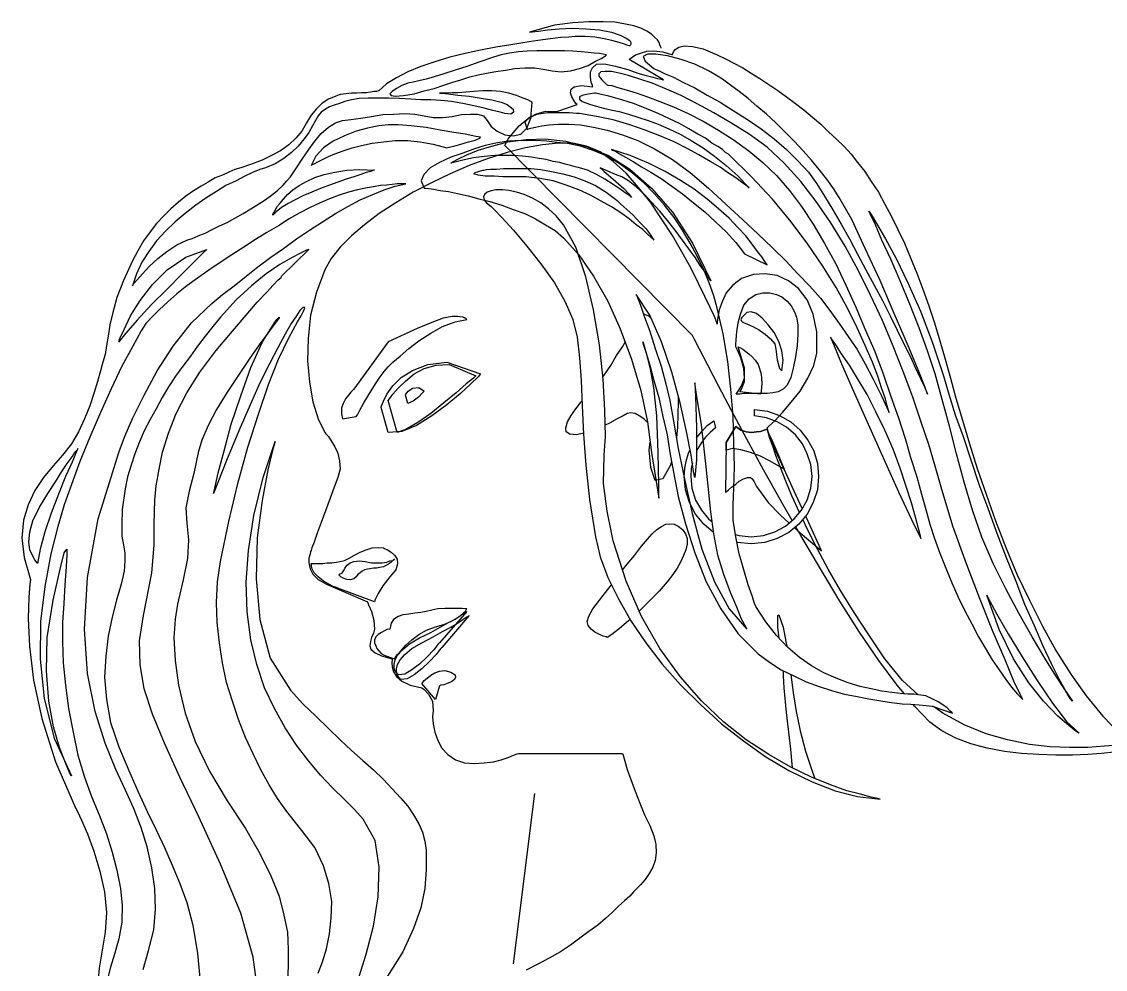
# Model space of a CAD drawing. Extents: x 136.15 to 137.16, y 57.96 to 59.7.
# Drawn here: x 136.4892 to 136.812, y 59.3354 to 59.6177 of the extents above; entities that cross this region are included whole.
import ezdxf

# ---------------------------------------------------------------- set-up
doc = ezdxf.new("R2010")
doc.units = 0
doc.layers.get('0').update_dxf_attribs({"linetype": 'CONTINUOUS'})

msp = doc.modelspace()

# ---------------------------------------------------------------- linework, layer by layer
msp.add_line((136.64201, 59.38779), (136.63566, 59.33703))
at = {"linetype": 'CONTINUOUS'}
for points in [[(136.6797, 59.60978), (136.6797, 59.60995), (136.67953, 59.6103), (136.67935, 59.61083), (136.67918, 59.61154), (136.67864, 59.61225), (136.67776, 59.61313), (136.67688, 59.61401), (136.67547, 59.61489), (136.67371, 59.61577), (136.67159, 59.61647), (136.66912, 59.61701), (136.66595, 59.61754), (136.66242, 59.61771), (136.65819, 59.61771), (136.65342, 59.61736), (136.64795, 59.61665), (136.64055, 59.61454), (136.64126, 59.61471), (136.64319, 59.61489), (136.64584, 59.61525), (136.64936, 59.61559), (136.65324, 59.61577), (136.6573, 59.61559), (136.66136, 59.61525), (136.66489, 59.61454), (136.66754, 59.61366), (136.6693, 59.61277), (136.67035, 59.61207), (136.67071, 59.61154), (136.67071, 59.61101), (136.67053, 59.61066), (136.67035, 59.61048), (136.67018, 59.61048), (136.66983, 59.61066), (136.66877, 59.61101), (136.66718, 59.61154), (136.66506, 59.61207), (136.66277, 59.61259), (136.65995, 59.61313), (136.65712, 59.6133), (136.65413, 59.6133), (136.65219, 59.61313), (136.64972, 59.61295), (136.64672, 59.61259), (136.64302, 59.61207), (136.63914, 59.61154), (136.63491, 59.61083), (136.6305, 59.61013), (136.62591, 59.60925), (136.62132, 59.60819), (136.61674, 59.60713), (136.61233, 59.60572), (136.6081, 59.60431), (136.60422, 59.60272), (136.60087, 59.60095), (136.59787, 59.59919), (136.59558, 59.59707), (136.5954, 59.59707), (136.59488, 59.5969), (136.59417, 59.5969), (136.59311, 59.59673), (136.59188, 59.59655), (136.59046, 59.59655), (136.58905, 59.59637), (136.58747, 59.59637), (136.58588, 59.59619), (136.58412, 59.59602), (136.58235, 59.59531), (136.58059, 59.59461), (136.57865, 59.59337), (136.57706, 59.59179), (136.57548, 59.58985), (136.57406, 59.58755), (136.57265, 59.58508), (136.57089, 59.58297), (136.56877, 59.58103), (136.5663, 59.57926), (136.56366, 59.57785), (136.56084, 59.57644), (136.55766, 59.57521), (136.55449, 59.57415), (136.55272, 59.57362), (136.55096, 59.57291), (136.54902, 59.57203), (136.5469, 59.57115), (136.54478, 59.56991), (136.54267, 59.56868), (136.54037, 59.56727), (136.53808, 59.56568), (136.53597, 59.56392), (136.53367, 59.56198), (136.53156, 59.55986), (136.52944, 59.55757), (136.5275, 59.5551), (136.52556, 59.55246), (136.5238, 59.54946), (136.52221, 59.54646), (136.51957, 59.54064), (136.51762, 59.53552), (136.51639, 59.53111), (136.5155, 59.52741), (136.51498, 59.52406), (136.51445, 59.52124), (136.5141, 59.51859), (136.51339, 59.5163), (136.51269, 59.51365), (136.51181, 59.51048), (136.51074, 59.50695), (136.50951, 59.50324), (136.50793, 59.49936), (136.50616, 59.49548), (136.50405, 59.49196), (136.50139, 59.48861), (136.49858, 59.48543), (136.49575, 59.48191), (136.49311, 59.47803), (136.49117, 59.47379), (136.48975, 59.46921), (136.48923, 59.46392), (136.48993, 59.45809), (136.49187, 59.45157), (136.4917, 59.45016), (136.49134, 59.44628), (136.49117, 59.43993), (136.49152, 59.43164), (136.49275, 59.42158), (136.49522, 59.41012), (136.49928, 59.39725), (136.50527, 59.38349), (136.50581, 59.38243), (136.50704, 59.37978), (136.50881, 59.37573), (136.51074, 59.37061), (136.51251, 59.36462), (136.51392, 59.35845), (136.51445, 59.35227), (136.5141, 59.34645), (136.51233, 59.33569), (136.51145, 59.32564)], [(136.66348, 59.60783), (136.6633, 59.60783), (136.66242, 59.60801), (136.66136, 59.60819), (136.65978, 59.60837), (136.65801, 59.60854), (136.6559, 59.60871), (136.65342, 59.60889), (136.65095, 59.60907), (136.64831, 59.60907), (136.64548, 59.60907), (136.64267, 59.60907), (136.63984, 59.60889), (136.6372, 59.60871), (136.63455, 59.60837), (136.63208, 59.60783), (136.62979, 59.60713), (136.62573, 59.60572), (136.62185, 59.60431), (136.61832, 59.60325), (136.61497, 59.60219), (136.61215, 59.60131), (136.60969, 59.60061), (136.60757, 59.60007), (136.60581, 59.59973), (136.60422, 59.59937), (136.60246, 59.59866), (136.60087, 59.59778), (136.59964, 59.5969), (136.59893, 59.59619), (136.59928, 59.59567), (136.60052, 59.59549), (136.60299, 59.59567), (136.60616, 59.59619), (136.60916, 59.59707), (136.61215, 59.59778), (136.61497, 59.59884), (136.61762, 59.59973), (136.62009, 59.60043), (136.62274, 59.60131), (136.6252, 59.60184), (136.62767, 59.60237), (136.6305, 59.6029), (136.63332, 59.60325), (136.63614, 59.60378), (136.63914, 59.60395), (136.64196, 59.60395), (136.6446, 59.60361), (136.64725, 59.60307), (136.6499, 59.60272), (136.65272, 59.60307), (136.65536, 59.60378), (136.65801, 59.60466), (136.66012, 59.6059), (136.66189, 59.60678), (136.66312, 59.60749), (136.66348, 59.60783)], [(136.63314, 59.58085), (136.6335, 59.58138), (136.6342, 59.58279), (136.63561, 59.58455), (136.63738, 59.58667), (136.63967, 59.58861), (136.64231, 59.5902), (136.64531, 59.59108), (136.64866, 59.5909), (136.65466, 59.59302), (136.65431, 59.59337), (136.65378, 59.59408), (136.65307, 59.59531), (136.65272, 59.59655), (136.6529, 59.59761), (136.65378, 59.59831), (136.6559, 59.59866), (136.65942, 59.59831), (136.65924, 59.59866), (136.65889, 59.59973), (136.65871, 59.60113), (136.65871, 59.60272), (136.65924, 59.60395), (136.66048, 59.60501), (136.66277, 59.60519), (136.66612, 59.60449), (136.66983, 59.60343), (136.67282, 59.60237), (136.6753, 59.60166), (136.67723, 59.60113), (136.67864, 59.60078), (136.6797, 59.60061), (136.68023, 59.60043), (136.68041, 59.60043), (136.67018, 59.60642), (136.67035, 59.6066), (136.67106, 59.60713), (136.67212, 59.60783), (136.67353, 59.60837), (136.67547, 59.60889), (136.67759, 59.60907), (136.68023, 59.60871), (136.68306, 59.60783), (136.68306, 59.60801), (136.68341, 59.60871), (136.68394, 59.60942), (136.68499, 59.61013), (136.68658, 59.61048), (136.68905, 59.6103), (136.69223, 59.6096), (136.69646, 59.60783), (136.69893, 59.6066), (136.70139, 59.60537), (136.70405, 59.60395), (136.70651, 59.60237), (136.70915, 59.60078), (136.71181, 59.59902), (136.71445, 59.59725), (136.7171, 59.59531), (136.71974, 59.59337), (136.72221, 59.59143), (136.72486, 59.58931), (136.72733, 59.5872), (136.72962, 59.58491), (136.73191, 59.58279), (136.7342, 59.5805), (136.73632, 59.57821), (136.73826, 59.57574), (136.74038, 59.57309), (136.74231, 59.57009), (136.74443, 59.56692), (136.74637, 59.56339), (136.74831, 59.55968), (136.75025, 59.5558), (136.75219, 59.55175), (136.75396, 59.54734), (136.7559, 59.54275), (136.75766, 59.53799), (136.75942, 59.53306), (136.76118, 59.52794), (136.76277, 59.52264), (136.76436, 59.51718), (136.76595, 59.51154), (136.76754, 59.50554), (136.76948, 59.49901), (136.7716, 59.49196), (136.77389, 59.48455), (136.77653, 59.47697), (136.77936, 59.46903), (136.78236, 59.46109), (136.7857, 59.45316), (136.78941, 59.4454), (136.79329, 59.43764), (136.79734, 59.4304), (136.80176, 59.42335), (136.80634, 59.41682), (136.81128, 59.41082), (136.81639, 59.40553)], [(136.67759, 59.60378), (136.67794, 59.60361), (136.67918, 59.60307), (136.68094, 59.60219), (136.68341, 59.60113), (136.68641, 59.59955), (136.68975, 59.59796), (136.69346, 59.59585), (136.69734, 59.59373), (136.70122, 59.59126), (136.70545, 59.58861), (136.70951, 59.58579), (136.71339, 59.58279), (136.7171, 59.57962), (136.72045, 59.57626), (136.72362, 59.57291), (136.72609, 59.56939), (136.72838, 59.56568), (136.73085, 59.56163), (136.73332, 59.55739), (136.73579, 59.55298), (136.73826, 59.5484), (136.74073, 59.54382), (136.7432, 59.53923), (136.74566, 59.53464), (136.74796, 59.53006), (136.75008, 59.52582), (136.75202, 59.52176), (136.75396, 59.51788), (136.75554, 59.51453), (136.75696, 59.51136), (136.75819, 59.50889), (136.75907, 59.50677), (136.75837, 59.50871), (136.75625, 59.514), (136.75308, 59.52159), (136.74919, 59.53076), (136.74496, 59.54064), (136.74055, 59.55016), (136.7365, 59.5588), (136.73279, 59.56533), (136.73103, 59.56798), (136.72909, 59.5708), (136.72679, 59.57362), (136.7245, 59.57644), (136.72203, 59.57926), (136.71939, 59.58209), (136.71657, 59.58491), (136.71392, 59.58755), (136.7111, 59.5902), (136.70827, 59.59249), (136.70563, 59.59478), (136.70298, 59.5969), (136.70034, 59.59884), (136.69805, 59.60061), (136.69575, 59.60202), (136.69381, 59.60307), (136.68975, 59.60501), (136.6857, 59.60642), (136.68164, 59.60749), (136.67811, 59.60801), (136.67565, 59.60801), (136.67441, 59.60731), (136.67494, 59.6059), (136.67759, 59.60378)], [(136.66348, 59.59902), (136.66383, 59.59884), (136.66506, 59.59866), (136.66683, 59.59814), (136.6693, 59.59743), (136.6723, 59.59655), (136.67565, 59.59531), (136.67935, 59.5939), (136.68341, 59.59231), (136.68782, 59.59038), (136.69223, 59.58808), (136.69681, 59.58543), (136.70122, 59.58262), (136.70581, 59.57926), (136.71004, 59.57574), (136.7141, 59.57186), (136.71798, 59.56744), (136.7215, 59.56268), (136.72503, 59.55739), (136.72838, 59.55158), (136.73173, 59.54558), (136.73473, 59.53923), (136.73773, 59.5327), (136.74055, 59.526), (136.74337, 59.51947), (136.74585, 59.51277), (136.74814, 59.50607), (136.75043, 59.49972), (136.75237, 59.49355), (136.75413, 59.48755), (136.7559, 59.48208), (136.7573, 59.47697), (136.75854, 59.47238), (136.75978, 59.46797), (136.76118, 59.46374), (136.76277, 59.45933), (136.76454, 59.45492), (136.7663, 59.45051), (136.76824, 59.44628), (136.77018, 59.44222), (136.7723, 59.43834), (136.77424, 59.43446), (136.77636, 59.43093), (136.77829, 59.42758), (136.78041, 59.42458), (136.78236, 59.42176), (136.78412, 59.41947), (136.78588, 59.41736), (136.78746, 59.41577), (136.78676, 59.41717), (136.78482, 59.42124), (136.78217, 59.42758), (136.77865, 59.43587), (136.77477, 59.44557), (136.77072, 59.45616), (136.76665, 59.46744), (136.76313, 59.47908), (136.76137, 59.48525), (136.75942, 59.49178), (136.75713, 59.49866), (136.75466, 59.50589), (136.75184, 59.51348), (136.74884, 59.52106), (136.74566, 59.52864), (136.74214, 59.53623), (136.73843, 59.54363), (136.73455, 59.55087), (136.73032, 59.55775), (136.72591, 59.5641), (136.72133, 59.57009), (136.71639, 59.57556), (136.71127, 59.58032), (136.70598, 59.5842), (136.70051, 59.58755), (136.6954, 59.59055), (136.69046, 59.59319), (136.6857, 59.59567), (136.68129, 59.59761), (136.67706, 59.59937), (136.67335, 59.60061), (136.67, 59.60166), (136.66718, 59.60237), (136.66489, 59.6029), (136.66295, 59.6029), (136.66171, 59.60272), (136.66118, 59.60219), (136.66118, 59.60149), (136.66207, 59.60043), (136.66348, 59.59902)], [(136.64126, 59.59373), (136.6409, 59.5939), (136.64002, 59.59443), (136.63861, 59.59496), (136.63667, 59.59567), (136.63438, 59.59637), (136.63191, 59.5969), (136.62926, 59.59707), (136.62662, 59.59707), (136.62397, 59.5969), (136.6215, 59.59673), (136.6192, 59.59655), (136.61744, 59.59655), (136.61586, 59.59637), (136.6148, 59.59637), (136.61392, 59.59637), (136.61374, 59.59637), (136.61444, 59.59637), (136.61639, 59.59619), (136.6192, 59.59585), (136.62256, 59.59549), (136.62608, 59.59496), (136.62926, 59.59443), (136.63208, 59.59373), (136.63384, 59.59302), (136.63561, 59.59161), (136.63579, 59.59073), (136.63491, 59.5902), (136.63314, 59.59038), (136.63173, 59.59073), (136.62962, 59.59126), (136.62697, 59.59196), (136.62397, 59.59267), (136.62062, 59.59337), (136.61727, 59.5939), (136.61409, 59.59426), (136.6111, 59.59443), (136.6081, 59.59443), (136.60511, 59.59461), (136.60175, 59.59478), (136.59858, 59.59496), (136.5954, 59.59496), (136.59241, 59.59496), (136.58976, 59.59478), (136.58747, 59.59443), (136.58553, 59.5939), (136.58394, 59.59337), (136.58235, 59.59285), (136.58094, 59.59231), (136.5797, 59.59161), (136.57847, 59.59073), (136.57759, 59.58967), (136.57671, 59.58826), (136.57582, 59.58667), (136.57477, 59.58473), (136.57336, 59.58279), (136.5716, 59.58067), (136.56965, 59.57874), (136.56736, 59.57697), (136.56472, 59.57538), (136.56189, 59.57415), (136.56013, 59.57362), (136.55801, 59.57274), (136.55572, 59.57168), (136.55308, 59.57027), (136.55008, 59.56886), (136.54725, 59.5671), (136.54408, 59.56515), (136.54108, 59.56304), (136.5379, 59.56057), (136.53491, 59.5581), (136.53209, 59.55527), (136.52944, 59.55246), (136.52715, 59.54928), (136.52503, 59.54611), (136.52345, 59.54258), (136.52221, 59.53905), (136.52256, 59.53958), (136.52362, 59.54082), (136.52521, 59.54258), (136.52733, 59.54487), (136.52979, 59.54716), (136.53244, 59.54928), (136.53544, 59.55122), (136.53844, 59.55263), (136.54002, 59.55316), (136.54178, 59.55387), (136.5439, 59.55475), (136.54602, 59.5558), (136.54814, 59.55686), (136.55043, 59.55792), (136.55272, 59.55915), (136.55519, 59.56057), (136.55748, 59.56198), (136.5596, 59.56322), (136.56172, 59.56462), (136.56366, 59.56603), (136.56542, 59.56744), (136.56701, 59.56886), (136.56824, 59.57027), (136.5693, 59.5715), (136.57106, 59.57415), (136.57282, 59.57679), (136.57477, 59.57962), (136.57653, 59.58209), (136.57847, 59.58438), (136.58059, 59.58632), (136.5827, 59.58755), (136.58482, 59.58826), (136.58729, 59.58861), (136.59029, 59.58897), (136.59346, 59.58949), (136.59681, 59.59002), (136.59999, 59.5902), (136.60334, 59.59038), (136.60634, 59.5902), (136.60916, 59.58967), (136.61181, 59.58914), (136.61462, 59.58914), (136.61744, 59.58949), (136.62027, 59.59002), (136.62291, 59.5902), (136.62503, 59.5902), (136.62679, 59.58967), (136.62785, 59.58826), (136.62908, 59.5865), (136.63085, 59.58508), (136.63314, 59.58402), (136.63561, 59.58367), (136.6379, 59.5842), (136.63967, 59.58597), (136.6409, 59.58897), (136.64126, 59.59373)], [(136.63984, 59.58561), (136.64019, 59.58579), (136.6409, 59.58597), (136.64231, 59.58632), (136.64407, 59.58667), (136.64637, 59.58702), (136.64919, 59.5872), (136.65219, 59.5872), (136.65572, 59.58702), (136.6596, 59.58632), (136.66366, 59.58543), (136.66824, 59.58402), (136.67282, 59.58226), (136.67776, 59.57979), (136.68306, 59.57662), (136.68835, 59.57274), (136.69381, 59.56815), (136.6991, 59.56322), (136.70405, 59.55863), (136.70863, 59.55439), (136.71286, 59.55034), (136.71691, 59.54646), (136.72045, 59.54258), (136.72397, 59.53887), (136.72715, 59.53535), (136.72997, 59.53164), (136.73279, 59.52776), (136.73544, 59.52388), (136.73808, 59.52), (136.74055, 59.51577), (136.74285, 59.51119), (136.74531, 59.50642), (136.74761, 59.50131), (136.74743, 59.50184), (136.74708, 59.50324), (136.74655, 59.50536), (136.74549, 59.50836), (136.74426, 59.51207), (136.74267, 59.5163), (136.74055, 59.52124), (136.73808, 59.52652), (136.73526, 59.53235), (136.73191, 59.53852), (136.72785, 59.54487), (136.72345, 59.55139), (136.7185, 59.5581), (136.71286, 59.5648), (136.70669, 59.5715), (136.69981, 59.57821), (136.69963, 59.57838), (136.69893, 59.57874), (136.69805, 59.57962), (136.69663, 59.5805), (136.69487, 59.58155), (136.69293, 59.58297), (136.69064, 59.5842), (136.68799, 59.58579), (136.68517, 59.58738), (136.68217, 59.58879), (136.67882, 59.59038), (136.67547, 59.59179), (136.67176, 59.59319), (136.66806, 59.59443), (136.66418, 59.59549), (136.66012, 59.59637), (136.65978, 59.59637), (136.65871, 59.59619), (136.65748, 59.59602), (136.65624, 59.59567), (136.65536, 59.59531), (136.65536, 59.59461), (136.65624, 59.5939), (136.65871, 59.59302), (136.66048, 59.59249), (136.66259, 59.59196), (136.66471, 59.59143), (136.66718, 59.5909), (136.67, 59.5902), (136.67282, 59.58931), (136.67582, 59.58826), (136.67882, 59.5872), (136.68199, 59.58579), (136.68535, 59.5842), (136.6887, 59.58226), (136.69223, 59.58014), (136.69558, 59.57767), (136.6991, 59.57486), (136.70263, 59.57168), (136.70598, 59.56815), (136.70581, 59.56833), (136.70493, 59.56903), (136.70369, 59.56991), (136.70193, 59.57115), (136.69981, 59.57256), (136.69734, 59.57432), (136.69434, 59.57609), (136.69099, 59.57803), (136.68746, 59.57997), (136.68358, 59.58191), (136.67935, 59.58367), (136.67494, 59.58543), (136.67035, 59.58702), (136.66542, 59.58843), (136.66048, 59.58949), (136.65536, 59.59038), (136.65448, 59.59038), (136.65236, 59.59055), (136.64919, 59.59055), (136.64584, 59.59055), (136.64267, 59.59002), (136.64038, 59.58914), (136.63914, 59.58773), (136.63984, 59.58561)], [(136.6245, 59.5835), (136.62362, 59.58367), (136.62132, 59.5842), (136.61797, 59.58473), (136.61392, 59.58543), (136.60969, 59.58614), (136.60528, 59.58667), (136.6014, 59.58702), (136.5984, 59.58702), (136.59558, 59.58667), (136.59223, 59.58597), (136.58888, 59.58508), (136.58535, 59.58367), (136.582, 59.58209), (136.57918, 59.58014), (136.57689, 59.57767), (136.57548, 59.57486), (136.57565, 59.57503), (136.57636, 59.57538), (136.57741, 59.57591), (136.57882, 59.57662), (136.58059, 59.5775), (136.58253, 59.57838), (136.585, 59.57926), (136.58764, 59.58014), (136.59046, 59.58085), (136.59364, 59.58155), (136.59699, 59.58191), (136.60052, 59.58226), (136.60422, 59.58226), (136.60793, 59.58191), (136.61181, 59.5812), (136.61586, 59.58014), (136.61656, 59.58032), (136.61797, 59.58067), (136.62009, 59.5812), (136.62238, 59.58191), (136.62432, 59.58244), (136.62573, 59.58297), (136.62591, 59.58332), (136.6245, 59.5835)], [(136.72096, 59.47153), (136.71868, 59.47644), (136.71691, 59.48085), (136.71533, 59.48491), (136.71392, 59.48843), (136.71303, 59.49125), (136.71215, 59.49355), (136.71163, 59.49531), (136.71145, 59.49637), (136.71127, 59.49672), (136.71181, 59.49725), (136.71357, 59.49884), (136.71586, 59.50131), (136.7185, 59.50431), (136.72115, 59.50766), (136.72345, 59.51154), (136.72521, 59.51524), (136.72609, 59.51895), (136.72609, 59.5253), (136.72503, 59.53059), (136.72327, 59.53482), (136.72062, 59.53817), (136.71762, 59.54046), (136.71427, 59.54205), (136.71074, 59.54258), (136.70722, 59.5424), (136.70369, 59.54116), (136.70105, 59.53923), (136.6991, 59.53694), (136.69787, 59.53429), (136.69699, 59.53182), (136.69663, 59.5297), (136.69646, 59.52811), (136.69646, 59.52759), (136.69628, 59.52811), (136.69558, 59.52988), (136.69434, 59.53252), (136.69275, 59.53587), (136.69082, 59.53975), (136.68852, 59.54434), (136.68587, 59.5491), (136.68306, 59.55404), (136.67988, 59.55898), (136.67653, 59.56392), (136.673, 59.56833), (136.6693, 59.57256), (136.66542, 59.57609), (136.66154, 59.57891), (136.65748, 59.58067), (136.65342, 59.58155), (136.64919, 59.58155), (136.64443, 59.58103), (136.63931, 59.58014), (136.63384, 59.57874), (136.6282, 59.57697), (136.62256, 59.57486), (136.61691, 59.57238), (136.61128, 59.56974), (136.60581, 59.56692), (136.60069, 59.56374), (136.59576, 59.56057), (136.59135, 59.55722), (136.58747, 59.55387), (136.58412, 59.55051), (136.58147, 59.54716), (136.57953, 59.54382), (136.57706, 59.53711), (136.5753, 59.53023), (136.57459, 59.52335), (136.57441, 59.51665), (136.57494, 59.5103), (136.576, 59.50448), (136.57759, 59.49936), (136.57953, 59.49531), (136.57988, 59.49496), (136.58059, 59.49408), (136.58147, 59.49284), (136.58253, 59.49108), (136.58341, 59.48913), (136.58394, 59.48684), (136.58412, 59.48437), (136.58341, 59.48191), (136.58235, 59.47908), (136.58112, 59.47573), (136.5797, 59.47203), (136.57847, 59.4685), (136.57724, 59.46533), (136.57636, 59.46268), (136.57565, 59.46092), (136.57548, 59.46021), (136.5753, 59.45986), (136.57512, 59.45915), (136.57477, 59.45792), (136.57477, 59.45651), (136.57512, 59.45475), (136.576, 59.45316), (136.57759, 59.45157), (136.58006, 59.45016), (136.59223, 59.44487), (136.59258, 59.44398), (136.59346, 59.44204), (136.59417, 59.4394), (136.59435, 59.43676), (136.59399, 59.43552), (136.59346, 59.43428), (136.59311, 59.43305), (136.59293, 59.43181), (136.59329, 59.43076), (136.59452, 59.4297), (136.59646, 59.42882), (136.59964, 59.42793), (136.59964, 59.42758), (136.59946, 59.4267), (136.59964, 59.42546), (136.59999, 59.42405), (136.60087, 59.42264), (136.60246, 59.42124), (136.60493, 59.42), (136.60845, 59.41929), (136.60916, 59.41876), (136.6104, 59.41736), (136.61163, 59.41524), (136.61181, 59.41241), (136.61163, 59.41065), (136.61181, 59.40853), (136.61233, 59.40606), (136.61321, 59.4036), (136.61444, 59.4013), (136.61621, 59.39936), (136.6185, 59.39777), (136.62115, 59.39689), (136.62415, 59.39672), (136.62697, 59.39689), (136.62979, 59.39725), (136.63208, 59.39777), (136.6342, 59.39848), (136.63579, 59.39918), (136.63684, 59.39954), (136.6372, 59.39972)], [(136.60916, 59.56815), (136.60952, 59.56815), (136.6104, 59.56798), (136.61198, 59.5678), (136.61392, 59.56744), (136.61639, 59.5671), (136.61903, 59.56656), (136.6222, 59.56586), (136.62538, 59.56498), (136.62873, 59.5641), (136.63226, 59.56304), (136.63561, 59.5618), (136.63914, 59.56057), (136.64231, 59.55898), (136.64531, 59.55722), (136.64814, 59.55546), (136.6506, 59.55334), (136.65519, 59.54822), (136.6596, 59.54187), (136.66383, 59.53447), (136.66754, 59.52618), (136.67088, 59.51718), (136.67371, 59.50783), (136.67565, 59.49848), (136.67688, 59.48931), (136.679, 59.47573), (136.679, 59.47979), (136.67882, 59.48931), (136.67847, 59.50025), (136.67759, 59.50871), (136.67653, 59.51418), (136.67547, 59.51859), (136.67459, 59.52124), (136.67423, 59.5223), (136.67459, 59.52141), (136.6753, 59.51895), (136.67635, 59.51542), (136.67759, 59.51083), (136.679, 59.50572), (136.68023, 59.50007), (136.68147, 59.4946), (136.68235, 59.48931), (136.68341, 59.48349), (136.68482, 59.47626), (136.68694, 59.46815), (136.68975, 59.45951), (136.69311, 59.45086), (136.69751, 59.44275), (136.70263, 59.43534), (136.70863, 59.42934), (136.71198, 59.42688), (136.71551, 59.42458), (136.71921, 59.42282), (136.72291, 59.42105), (136.72679, 59.41965), (136.7305, 59.41841), (136.73438, 59.41736), (136.73808, 59.41665), (136.74161, 59.41594), (136.74514, 59.41541), (136.74831, 59.41488), (136.75149, 59.41453), (136.75413, 59.41436), (136.7566, 59.41418), (136.75872, 59.414), (136.76048, 59.41382), (136.76648, 59.41171), (136.7663, 59.41189), (136.76577, 59.41241), (136.76489, 59.41329), (136.76366, 59.41418), (136.76225, 59.41506), (136.76048, 59.41594), (136.75854, 59.41682), (136.75642, 59.41717), (136.75501, 59.41736), (136.75325, 59.41736), (136.75096, 59.41753), (136.74849, 59.41788), (136.74549, 59.41824), (136.74231, 59.41894), (136.73897, 59.41965), (136.73544, 59.4207), (136.73191, 59.42212), (136.72821, 59.4237), (136.7245, 59.42582), (136.72098, 59.42829), (136.71745, 59.43129), (136.7141, 59.43481), (136.71092, 59.43887), (136.70793, 59.44345), (136.70757, 59.44434), (136.70686, 59.44663), (136.70563, 59.44998), (136.70439, 59.45439), (136.70298, 59.45915), (136.70193, 59.46427), (136.70122, 59.46921), (136.70122, 59.47379), (136.70139, 59.47873), (136.70157, 59.48508), (136.70139, 59.49213), (136.70122, 59.50007), (136.70051, 59.50819), (136.69963, 59.51647), (136.69822, 59.52476), (136.69646, 59.53235), (136.6954, 59.53606), (136.69399, 59.53994), (136.6924, 59.54382), (136.69046, 59.54787), (136.68835, 59.55175), (136.68605, 59.55563), (136.68358, 59.55934), (136.68076, 59.56304), (136.67776, 59.56639), (136.67459, 59.56974), (136.67124, 59.57256), (136.66754, 59.57521), (136.66383, 59.5775), (136.65978, 59.57926), (136.65572, 59.58067), (136.65131, 59.58155), (136.6506, 59.58155), (136.64866, 59.58173), (136.64566, 59.58209), (136.64196, 59.58226), (136.63808, 59.58226), (136.6342, 59.58209), (136.6305, 59.58155), (136.62732, 59.58085), (136.62415, 59.57979), (136.62062, 59.57856), (136.61709, 59.57732), (136.61374, 59.57574), (136.61092, 59.57415), (136.60899, 59.57221), (136.60828, 59.57027), (136.60916, 59.56815)], [(136.61709, 59.57556), (136.61762, 59.57591), (136.6192, 59.57679), (136.62185, 59.57803), (136.6252, 59.57944), (136.62926, 59.58067), (136.63402, 59.58191), (136.63949, 59.58262), (136.64514, 59.58279), (136.65131, 59.58209), (136.65748, 59.5805), (136.664, 59.57785), (136.67035, 59.57379), (136.67688, 59.56815), (136.68306, 59.56092), (136.68905, 59.55175), (136.69452, 59.54046), (136.69434, 59.54082), (136.69363, 59.5417), (136.69275, 59.54328), (136.69134, 59.54504), (136.68993, 59.54734), (136.68799, 59.54999), (136.68605, 59.55263), (136.68394, 59.55563), (136.68164, 59.55845), (136.67935, 59.56127), (136.67688, 59.56392), (136.67459, 59.56639), (136.6723, 59.5685), (136.67, 59.57027), (136.66806, 59.5715), (136.66612, 59.57221), (136.66154, 59.57415), (136.66189, 59.57397), (136.66277, 59.57309), (136.664, 59.57203), (136.66542, 59.5708), (136.667, 59.56939), (136.66859, 59.56798), (136.67, 59.56656), (136.67088, 59.56533), (136.67053, 59.56568), (136.6693, 59.56656), (136.66754, 59.5678), (136.66542, 59.56921), (136.66295, 59.5708), (136.66048, 59.57221), (136.65783, 59.57344), (136.65536, 59.57415), (136.65413, 59.5745), (136.65272, 59.57486), (136.65113, 59.57521), (136.64954, 59.57574), (136.6476, 59.57609), (136.64548, 59.57662), (136.64337, 59.57697), (136.64108, 59.57732), (136.63843, 59.57767), (136.63579, 59.57785), (136.63296, 59.57785), (136.63014, 59.57785), (136.62697, 59.5775), (136.62379, 59.57715), (136.62062, 59.57644), (136.61709, 59.57556)], [(136.71878, 59.46908), (136.71569, 59.47449), (136.71022, 59.4842), (136.70527, 59.49337), (136.70069, 59.50184), (136.69681, 59.50924), (136.69363, 59.51542), (136.69117, 59.52018), (136.68958, 59.52318), (136.68905, 59.52423), (136.63314, 59.58085)], [(136.66489, 59.57962), (136.66524, 59.57944), (136.66612, 59.57909), (136.66736, 59.57838), (136.66912, 59.57732), (136.67142, 59.57609), (136.67388, 59.5745), (136.6767, 59.57291), (136.6797, 59.57098), (136.68288, 59.56868), (136.68605, 59.56639), (136.6894, 59.56374), (136.69275, 59.5611), (136.69593, 59.5581), (136.6991, 59.5551), (136.70193, 59.55192), (136.70457, 59.54858), (136.71127, 59.54522), (136.7111, 59.54558), (136.71057, 59.54628), (136.70969, 59.5477), (136.70845, 59.54928), (136.70686, 59.55139), (136.70493, 59.55387), (136.70263, 59.55634), (136.69999, 59.55915), (136.69681, 59.56198), (136.69346, 59.5648), (136.68958, 59.5678), (136.68552, 59.57044), (136.68094, 59.57309), (136.676, 59.57556), (136.67053, 59.57785), (136.66489, 59.57962)], [(136.59435, 59.57344), (136.59399, 59.57344), (136.59329, 59.57309), (136.59188, 59.57274), (136.59029, 59.57221), (136.58817, 59.5715), (136.58588, 59.5708), (136.58341, 59.56991), (136.58094, 59.56903), (136.57829, 59.56798), (136.57565, 59.56692), (136.573, 59.56586), (136.57071, 59.56462), (136.5686, 59.56356), (136.56665, 59.56233), (136.56506, 59.5611), (136.56401, 59.56004), (136.56401, 59.56022), (136.56436, 59.56074), (136.56472, 59.56145), (136.56524, 59.56251), (136.56613, 59.56356), (136.56718, 59.5648), (136.56842, 59.56621), (136.57001, 59.56762), (136.57194, 59.56886), (136.57406, 59.57009), (136.57653, 59.57133), (136.57936, 59.57221), (136.58253, 59.57291), (136.58605, 59.57344), (136.58993, 59.57362), (136.59435, 59.57344)], [(136.62662, 59.57344), (136.62697, 59.57344), (136.62767, 59.57362), (136.62891, 59.57379), (136.63067, 59.57379), (136.63279, 59.57397), (136.63526, 59.57397), (136.6379, 59.57397), (136.6409, 59.57397), (136.6439, 59.57362), (136.64707, 59.57309), (136.65043, 59.57238), (136.65378, 59.5715), (136.65695, 59.57027), (136.66012, 59.56886), (136.6633, 59.56692), (136.66612, 59.5648), (136.66665, 59.56445), (136.66771, 59.56339), (136.66947, 59.5618), (136.67142, 59.56004), (136.67335, 59.55792), (136.6753, 59.55598), (136.6767, 59.55404), (136.67759, 59.55263), (136.67741, 59.5528), (136.6767, 59.55351), (136.67565, 59.55439), (136.67423, 59.5558), (136.6723, 59.55722), (136.67018, 59.55898), (136.66771, 59.56074), (136.66489, 59.56251), (136.66189, 59.56427), (136.65871, 59.56603), (136.65519, 59.56762), (136.65148, 59.56903), (136.6476, 59.57027), (136.64355, 59.57098), (136.63949, 59.5715), (136.63526, 59.5715), (136.63455, 59.5715), (136.63261, 59.5715), (136.62996, 59.57168), (136.62732, 59.57168), (136.6252, 59.57203), (136.62397, 59.57238), (136.62432, 59.57274), (136.62662, 59.57344)], [(136.60369, 59.56939), (136.60352, 59.56939), (136.60299, 59.56939), (136.60211, 59.56939), (136.60105, 59.56939), (136.59964, 59.56921), (136.59787, 59.56903), (136.59611, 59.56886), (136.59399, 59.5685), (136.5917, 59.56815), (136.58923, 59.56762), (136.58658, 59.56692), (136.58376, 59.56603), (136.58094, 59.56498), (136.57812, 59.56374), (136.57512, 59.56233), (136.57212, 59.56074), (136.56894, 59.55898), (136.56577, 59.55686), (136.56225, 59.55492), (136.55889, 59.5528), (136.55537, 59.55051), (136.55184, 59.54822), (136.54831, 59.54593), (136.54496, 59.54363), (136.54161, 59.54134), (136.53844, 59.53905), (136.53544, 59.53658), (136.53279, 59.53429), (136.53032, 59.53199), (136.52821, 59.52988), (136.52626, 59.52776), (136.52485, 59.52564), (136.52221, 59.52088), (136.51903, 59.51507), (136.51586, 59.50836), (136.51269, 59.50131), (136.50951, 59.4939), (136.50651, 59.48667), (136.50405, 59.47979), (136.50193, 59.47379), (136.49998, 59.46727), (136.49787, 59.45915), (136.4961, 59.44945), (136.49487, 59.43905), (136.4947, 59.42776), (136.49593, 59.41612), (136.49893, 59.4043), (136.50405, 59.39301), (136.50351, 59.39407), (136.50228, 59.39689), (136.50051, 59.40148), (136.49875, 59.40765), (136.49734, 59.41524), (136.49663, 59.42423), (136.49681, 59.43428), (136.49858, 59.4454), (136.50069, 59.45457), (136.50193, 59.45951), (136.50263, 59.46056), (136.50263, 59.45897), (136.50246, 59.45527), (136.5021, 59.44998), (136.50175, 59.44434), (136.50139, 59.43869), (136.50139, 59.43305), (136.50157, 59.4267), (136.50228, 59.42), (136.50316, 59.41312), (136.50457, 59.40606), (136.50598, 59.39918), (136.50793, 59.39266), (136.51004, 59.38684), (136.51233, 59.38137), (136.51445, 59.37573), (136.51621, 59.37026), (136.51762, 59.36497), (136.51868, 59.3595), (136.51921, 59.35439), (136.51903, 59.34945), (136.51815, 59.34451), (136.51692, 59.33993), (136.51569, 59.33605), (136.5148, 59.33251)], [(136.52538, 59.33534), (136.52697, 59.34098), (136.52856, 59.34715), (136.52909, 59.35333), (136.52891, 59.3595), (136.52803, 59.36567), (136.52662, 59.37185), (136.52485, 59.37767), (136.52256, 59.38349), (136.52009, 59.38896), (136.51727, 59.39496), (136.5141, 59.40272), (136.5111, 59.41224), (136.50881, 59.42353), (136.50793, 59.43676), (136.50881, 59.4521), (136.51198, 59.46956), (136.51815, 59.48931), (136.51868, 59.49072), (136.52009, 59.49443), (136.52238, 59.49972), (136.52574, 59.50642), (136.52962, 59.51365), (136.53438, 59.52106), (136.53985, 59.52794), (136.54584, 59.53376), (136.54902, 59.5364), (136.55254, 59.53905), (136.55608, 59.54187), (136.5596, 59.5447), (136.56348, 59.54751), (136.56718, 59.55016), (136.57106, 59.55298), (136.57494, 59.55563), (136.57882, 59.5581), (136.5827, 59.56057), (136.58641, 59.56268), (136.59011, 59.56462), (136.59381, 59.56621), (136.59717, 59.56762), (136.60052, 59.56868), (136.60369, 59.56939)], [(136.62908, 59.56268), (136.62996, 59.5618), (136.63226, 59.55934), (136.63579, 59.55563), (136.63967, 59.55087), (136.6439, 59.54558), (136.64795, 59.53994), (136.65113, 59.53429), (136.65342, 59.529), (136.65466, 59.52371), (136.65536, 59.51753), (136.6559, 59.51083), (136.65624, 59.50324), (136.6566, 59.49478), (136.6573, 59.48561), (136.65836, 59.47538), (136.66012, 59.46427), (136.66154, 59.45827), (136.66383, 59.4521), (136.667, 59.44575), (136.67071, 59.43922), (136.67512, 59.4327), (136.68006, 59.42634), (136.68552, 59.42017), (136.69152, 59.41418), (136.69769, 59.40853), (136.70422, 59.40342), (136.71092, 59.39866), (136.7178, 59.3946), (136.72467, 59.39125), (136.73155, 59.38861), (136.73826, 59.38684), (136.74496, 59.38613), (136.74426, 59.38631), (136.74231, 59.38666), (136.73914, 59.38754), (136.73509, 59.38861), (136.73014, 59.39037), (136.7245, 59.39266), (136.71833, 59.39566), (136.71181, 59.39936), (136.7051, 59.40377), (136.6984, 59.40906), (136.6917, 59.41541), (136.68535, 59.42264), (136.67935, 59.43093), (136.67388, 59.44046), (136.6693, 59.45104), (136.66542, 59.46303), (136.66489, 59.46551), (136.66366, 59.47185), (136.66259, 59.48014), (136.66277, 59.48861), (136.66312, 59.49408), (136.66295, 59.50184), (136.66242, 59.51119), (136.66136, 59.52141), (136.6596, 59.53182), (136.6573, 59.5417), (136.65431, 59.55051), (136.6506, 59.55722), (136.64848, 59.55986), (136.64619, 59.56198), (136.6439, 59.56374), (136.64143, 59.56515), (136.63896, 59.56621), (136.63667, 59.56692), (136.63438, 59.56744), (136.63243, 59.56762), (136.6305, 59.56762), (136.62908, 59.56727), (136.62785, 59.56692), (136.62715, 59.56621), (136.62679, 59.56551), (136.62697, 59.56462), (136.62767, 59.56374), (136.62908, 59.56268)], [(136.80228, 59.41524), (136.80158, 59.41612), (136.79999, 59.41876), (136.79734, 59.42282), (136.794, 59.42811), (136.79029, 59.43446), (136.78641, 59.44134), (136.78236, 59.44875), (136.77865, 59.45633), (136.7753, 59.46409), (136.77248, 59.4722), (136.77001, 59.48049), (136.76772, 59.48896), (136.7656, 59.49725), (136.76348, 59.50519), (136.76137, 59.51277), (136.75907, 59.51965), (136.7566, 59.52652), (136.75378, 59.53358), (136.75096, 59.54046), (136.74814, 59.54699), (136.74549, 59.55263), (136.74355, 59.55722), (136.74214, 59.56022), (136.74161, 59.56127), (136.74231, 59.56022), (136.7439, 59.55757), (136.74655, 59.55298), (136.74973, 59.54716), (136.75325, 59.53994), (136.75696, 59.53147), (136.76048, 59.5223), (136.76384, 59.51224), (136.76542, 59.50677), (136.76736, 59.5006), (136.76965, 59.49408), (136.77194, 59.4872), (136.77441, 59.47996), (136.77706, 59.47273), (136.7797, 59.46533), (136.78253, 59.45809), (136.78535, 59.45104), (136.788, 59.44416), (136.79082, 59.43781), (136.79346, 59.43181), (136.79593, 59.42652), (136.79822, 59.42194), (136.80034, 59.41806), (136.80228, 59.41524)], [(136.56665, 59.54187), (136.57477, 59.54981), (136.57406, 59.54963), (136.5723, 59.54875), (136.56965, 59.54734), (136.56613, 59.5454), (136.56207, 59.54258), (136.55766, 59.53905), (136.55308, 59.53482), (136.54849, 59.5297), (136.5462, 59.52688), (136.5439, 59.52406), (136.54161, 59.52106), (136.53949, 59.51806), (136.5372, 59.51507), (136.53509, 59.51207), (136.53297, 59.50889), (136.53103, 59.50572), (136.52926, 59.50236), (136.5275, 59.49919), (136.52574, 59.49584), (136.52433, 59.49249), (136.52291, 59.48896), (136.52186, 59.48561), (136.5208, 59.48208), (136.52009, 59.47856), (136.51921, 59.47238), (136.51903, 59.4678), (136.51903, 59.46444), (136.51957, 59.4618), (136.51991, 59.45951), (136.51991, 59.45704), (136.51974, 59.45404), (136.51886, 59.45016), (136.51745, 59.4454), (136.51621, 59.44028), (136.51498, 59.43464), (136.51427, 59.42864), (136.51392, 59.42246), (136.51445, 59.41577), (136.51569, 59.40889), (136.51815, 59.40165), (136.52115, 59.3946), (136.52397, 59.38825), (136.52662, 59.38243), (136.52926, 59.37697), (136.53173, 59.37167), (136.53402, 59.36638), (136.53632, 59.36091), (136.53844, 59.35527), (136.5402, 59.34857), (136.54161, 59.3401), (136.54249, 59.33075)], [(136.51815, 59.5223), (136.5185, 59.52335), (136.51974, 59.526), (136.52168, 59.53006), (136.5245, 59.53464), (136.52821, 59.5394), (136.53261, 59.54382), (136.53808, 59.54751), (136.54443, 59.54981), (136.54337, 59.54892), (136.54073, 59.54628), (136.53702, 59.54258), (136.53261, 59.53799), (136.52785, 59.5334), (136.52362, 59.52882), (136.52027, 59.52494), (136.51815, 59.5223)], [(136.55978, 59.32723), (136.55819, 59.33905), (136.55449, 59.3521), (136.54849, 59.36673), (136.54196, 59.38085), (136.53632, 59.39266), (136.53173, 59.40272), (136.52821, 59.41136), (136.52574, 59.41894), (136.5245, 59.42617), (136.52433, 59.43322), (136.52556, 59.44081), (136.52803, 59.45351), (136.52873, 59.4618), (136.52873, 59.46815), (136.52891, 59.4752), (136.52926, 59.47944), (136.53014, 59.48437), (136.53121, 59.48949), (136.53297, 59.49513), (136.53526, 59.50095), (136.53844, 59.50712), (136.54232, 59.5133), (136.54708, 59.51965), (136.55202, 59.52547), (136.55608, 59.53023), (136.55942, 59.53411), (136.56225, 59.53711), (136.56418, 59.53923), (136.5656, 59.54082), (136.56648, 59.54152), (136.56665, 59.54187)], [(136.6723, 59.5364), (136.67265, 59.53552), (136.67353, 59.53323), (136.67476, 59.5297), (136.67635, 59.52547), (136.67794, 59.52035), (136.6797, 59.51507), (136.68111, 59.50977), (136.68235, 59.50483), (136.68341, 59.49866), (136.68482, 59.49055), (136.68676, 59.48103), (136.68905, 59.47079), (136.69187, 59.46056), (136.69558, 59.45086), (136.69999, 59.44275), (136.70527, 59.43676), (136.70493, 59.43746), (136.70369, 59.43975), (136.70228, 59.44328), (136.70034, 59.44769), (136.6984, 59.45298), (136.69663, 59.4588), (136.6954, 59.46515), (136.69452, 59.47168), (136.69311, 59.48508), (136.6917, 59.4976), (136.69029, 59.5066), (136.68975, 59.51012), (136.68993, 59.50607), (136.69029, 59.49672), (136.69029, 59.4872), (136.68975, 59.48191), (136.6894, 59.48367), (136.6887, 59.48861), (136.68729, 59.49566), (136.68535, 59.50413), (136.68288, 59.5133), (136.67988, 59.5223), (136.67635, 59.53023), (136.6723, 59.5364)], [(136.70193, 59.52088), (136.70193, 59.52141), (136.7021, 59.523), (136.70228, 59.5253), (136.70263, 59.52794), (136.70334, 59.53059), (136.70439, 59.53323), (136.70598, 59.53517), (136.70793, 59.5364), (136.71004, 59.53694), (136.71215, 59.53694), (136.7141, 59.5364), (136.71569, 59.5357), (136.71727, 59.53447), (136.7185, 59.53306), (136.71939, 59.53147), (136.72009, 59.5297), (136.72045, 59.52741), (136.72045, 59.52459), (136.72027, 59.52124), (136.71974, 59.51788), (136.71903, 59.51453), (136.71833, 59.51171), (136.71727, 59.50942), (136.71603, 59.50819), (136.71462, 59.50748), (136.71303, 59.50712), (136.71127, 59.50695), (136.70933, 59.50695), (136.70757, 59.50695), (136.70581, 59.50695), (136.70439, 59.50695), (136.70316, 59.50677), (136.7021, 59.50677), (136.70263, 59.50766), (136.70369, 59.50924), (136.70457, 59.51154), (136.70439, 59.51436), (136.70351, 59.51753), (136.70246, 59.51983), (136.70193, 59.52088)], [(136.57759, 59.33428), (136.57882, 59.33763), (136.58006, 59.34151), (136.58094, 59.34592), (136.58147, 59.35069), (136.58165, 59.35562), (136.58077, 59.36091), (136.57918, 59.36621), (136.57653, 59.37167), (136.57265, 59.37678), (136.57036, 59.37961), (136.56789, 59.38278), (136.56542, 59.38631), (136.56295, 59.39037), (136.56048, 59.39478), (136.55819, 59.39954), (136.5559, 59.40448), (136.55378, 59.40977), (136.55202, 59.41524), (136.55025, 59.42088), (136.54902, 59.4267), (136.54814, 59.4327), (136.54743, 59.43869), (136.54725, 59.44469), (136.54761, 59.45086), (136.54849, 59.45686), (136.55096, 59.46885), (136.5536, 59.48014), (136.5566, 59.4909), (136.55978, 59.50078), (136.56277, 59.5096), (136.56577, 59.51718), (136.56877, 59.52353), (136.57142, 59.52829), (136.57248, 59.53006), (136.57318, 59.53147), (136.57353, 59.53235), (136.57336, 59.5327), (136.573, 59.53252), (136.57212, 59.53164), (136.57106, 59.53006), (136.56948, 59.52776), (136.56772, 59.52459), (136.5656, 59.52071), (136.56313, 59.51595), (136.5603, 59.5103), (136.5573, 59.5036), (136.55396, 59.49584), (136.55025, 59.48702), (136.54637, 59.47715), (136.54673, 59.47873), (136.54778, 59.48332), (136.54954, 59.48984), (136.55166, 59.49778), (136.55449, 59.50624), (136.55748, 59.51471), (136.56101, 59.5223), (136.56472, 59.52829), (136.56489, 59.52847), (136.56524, 59.529), (136.5656, 59.52935), (136.56595, 59.5297), (136.56595, 59.52952), (136.56542, 59.52882), (136.56436, 59.52741), (136.5626, 59.52494), (136.55996, 59.52141), (136.55696, 59.51718), (136.55378, 59.51242), (136.55043, 59.50731), (136.54725, 59.50219), (136.54478, 59.49743), (136.54285, 59.49301), (136.54178, 59.48931), (136.54055, 59.48314), (136.53914, 59.47785), (136.53808, 59.47291), (136.53844, 59.46832), (136.53897, 59.46339), (136.53861, 59.45774), (136.53738, 59.45139), (136.53561, 59.44416), (136.53491, 59.43975), (136.53456, 59.43411), (136.53491, 59.42741), (136.53597, 59.42), (136.5379, 59.41171), (136.5409, 59.40324), (136.54514, 59.39442), (136.55043, 59.38561), (136.5559, 59.37732), (136.56013, 59.36991), (136.56348, 59.36321), (136.56595, 59.35721), (136.56736, 59.35157), (136.56842, 59.34645), (136.5686, 59.34134), (136.5686, 59.33639), (136.56842, 59.33181)], [(136.58482, 59.49936), (136.58888, 59.50007), (136.58923, 59.5006), (136.58993, 59.50201), (136.59117, 59.50413), (136.59258, 59.50642), (136.59417, 59.50907), (136.59576, 59.51154), (136.59717, 59.51348), (136.5984, 59.51488), (136.59981, 59.5163), (136.60193, 59.51806), (136.60457, 59.52035), (136.60757, 59.52264), (136.6111, 59.52494), (136.61462, 59.52688), (136.61832, 59.52829), (136.62185, 59.529), (136.62168, 59.52918), (136.62132, 59.52935), (136.62062, 59.5297), (136.6192, 59.52988), (136.61744, 59.52988), (136.6148, 59.52935), (136.61145, 59.52811), (136.60704, 59.52635), (136.5984, 59.5223), (136.58817, 59.50819), (136.588, 59.50801), (136.58729, 59.50731), (136.58658, 59.50642), (136.5857, 59.50536), (136.585, 59.50395), (136.58447, 59.50254), (136.58447, 59.50095), (136.58482, 59.49936)], [(136.67445, 59.53059), (136.67476, 59.53059), (136.676, 59.53006), (136.67677, 59.52928)], [(136.70387, 59.52829), (136.70422, 59.52811), (136.70545, 59.52759), (136.70704, 59.52688), (136.70898, 59.52582), (136.71074, 59.52459), (136.71233, 59.52318), (136.71357, 59.52176), (136.71392, 59.52018), (136.71427, 59.517), (136.71498, 59.51436), (136.71569, 59.51365), (136.71603, 59.51683), (136.71569, 59.51965), (136.7148, 59.52247), (136.71339, 59.52512), (136.71163, 59.52741), (136.70986, 59.52935), (136.7081, 59.53076), (136.70651, 59.53129), (136.70527, 59.53111), (136.70387, 59.5297), (136.70351, 59.529), (136.70369, 59.52847), (136.70387, 59.52829)], [(136.66235, 59.51188), (136.66277, 59.51242), (136.66471, 59.51524), (136.66647, 59.51824), (136.66824, 59.52088), (136.66901, 59.52222)], [(136.73014, 59.52371), (136.73103, 59.52159), (136.7335, 59.51577), (136.73702, 59.50766), (136.74143, 59.49778), (136.74602, 59.48737), (136.75043, 59.47767), (136.75431, 59.46939), (136.75713, 59.46374), (136.75696, 59.46444), (136.75642, 59.46673), (136.75554, 59.47009), (136.75431, 59.47432), (136.75272, 59.47926), (136.75096, 59.48473), (136.74884, 59.49037), (136.74637, 59.49601), (136.74373, 59.50148), (136.74108, 59.5066), (136.73826, 59.51136), (136.73579, 59.51542), (136.7335, 59.51876), (136.73173, 59.52141), (136.7305, 59.52318), (136.73014, 59.52371)], [(136.70263, 59.52088), (136.70281, 59.52071), (136.70334, 59.52053), (136.70405, 59.52018), (136.70493, 59.51947), (136.70581, 59.51876), (136.70686, 59.51788), (136.70775, 59.51683), (136.70863, 59.51559), (136.70951, 59.51277), (136.70969, 59.50995), (136.70951, 59.50766), (136.70933, 59.50677), (136.70316, 59.50748), (136.70369, 59.50819), (136.70457, 59.51048), (136.70457, 59.51453), (136.70263, 59.52088)], [(136.5984, 59.49531), (136.59629, 59.50272), (136.59646, 59.50324), (136.59699, 59.50466), (136.59805, 59.50677), (136.59981, 59.50924), (136.60228, 59.51171), (136.60564, 59.51383), (136.61022, 59.51559), (136.61586, 59.5163), (136.62591, 59.51277), (136.6252, 59.51189), (136.62308, 59.50977), (136.61991, 59.50695), (136.61586, 59.5036), (136.61145, 59.50025), (136.60687, 59.49743), (136.60246, 59.49566), (136.5984, 59.49531)], [(136.60105, 59.49531), (136.5984, 59.50483), (136.59876, 59.50536), (136.59981, 59.50677), (136.6014, 59.50854), (136.60352, 59.51065), (136.60616, 59.51277), (136.60916, 59.51436), (136.61268, 59.51542), (136.61656, 59.51559), (136.6245, 59.51224), (136.62379, 59.51154), (136.62168, 59.50977), (136.61868, 59.50712), (136.61497, 59.50413), (136.6111, 59.50095), (136.60722, 59.49831), (136.60369, 59.49619), (136.60105, 59.49531)], [(136.60422, 59.50395), (136.60352, 59.50642), (136.60369, 59.50677), (136.6044, 59.50766), (136.60564, 59.50854), (136.60757, 59.50871), (136.60916, 59.50766), (136.60863, 59.50712), (136.6074, 59.50589), (136.60581, 59.50466), (136.60422, 59.50395)], [(136.68482, 59.50608), (136.68482, 59.50448), (136.68464, 59.49689), (136.68427, 59.49369)], [(136.65254, 59.49478), (136.65148, 59.49548), (136.65131, 59.49672), (136.65183, 59.49848), (136.6529, 59.50043), (136.65431, 59.50236), (136.6559, 59.50448), (136.65617, 59.50478)], [(136.67568, 59.49827), (136.67565, 59.49831), (136.67459, 59.49936), (136.67318, 59.50025), (136.67194, 59.50095), (136.67071, 59.50113), (136.66965, 59.50095), (136.66842, 59.50025), (136.66665, 59.49936), (136.66436, 59.49813), (136.66305, 59.49747)], [(136.70183, 59.46497), (136.70298, 59.46462), (136.70651, 59.46427), (136.71022, 59.46462), (136.71357, 59.46568), (136.71674, 59.46744), (136.71939, 59.46956), (136.7215, 59.4722), (136.72327, 59.4752), (136.72433, 59.47873), (136.72467, 59.48225), (136.72433, 59.48579), (136.72327, 59.48896), (136.72186, 59.49196), (136.71974, 59.4946), (136.7171, 59.49689), (136.71427, 59.49848), (136.7111, 59.49972), (136.70757, 59.50025), (136.70757, 59.50219), (136.71145, 59.50166), (136.71498, 59.50043), (136.71833, 59.49848), (136.72115, 59.49601), (136.72345, 59.49301), (136.72521, 59.48984), (136.72626, 59.48613), (136.72662, 59.48225), (136.72626, 59.4782), (136.72503, 59.47449), (136.72327, 59.47097), (136.72079, 59.46797), (136.7178, 59.46551), (136.71427, 59.46374), (136.71057, 59.46251), (136.70651, 59.46215), (136.70246, 59.46251), (136.70228, 59.46257)], [(136.69029, 59.49372), (136.69187, 59.49566), (136.69346, 59.49743), (136.6954, 59.49884), (136.69593, 59.49672)], [(136.69593, 59.49672), (136.69434, 59.49531), (136.69293, 59.4939), (136.6917, 59.49231), (136.69064, 59.49055), (136.69029, 59.48978)], [(136.71127, 59.49637), (136.7111, 59.49619), (136.71039, 59.49601), (136.70933, 59.49566), (136.7081, 59.49548), (136.70669, 59.49531), (136.7051, 59.49548), (136.70351, 59.49601), (136.70193, 59.49707), (136.6991, 59.49231), (136.69893, 59.47749), (136.6991, 59.47767), (136.69981, 59.4782), (136.70069, 59.47908), (136.70193, 59.47996), (136.70298, 59.48085), (136.70422, 59.48155), (136.70545, 59.48191), (136.70634, 59.48191), (136.70686, 59.48155), (136.70739, 59.48067), (136.7081, 59.47926), (136.70951, 59.47732), (136.71163, 59.47449), (136.71515, 59.47079), (136.71787, 59.46835)], [(136.6991, 59.49002), (136.6991, 59.49231), (136.70193, 59.49707), (136.70351, 59.49601), (136.7051, 59.49548), (136.70669, 59.49531), (136.7081, 59.49548), (136.70933, 59.49566), (136.71039, 59.49601), (136.7111, 59.49619), (136.71127, 59.49637), (136.71163, 59.49531), (136.71286, 59.49267), (136.71445, 59.48896), (136.71639, 59.48437), (136.71586, 59.48473), (136.71427, 59.48561), (136.71198, 59.48684), (136.70933, 59.48825), (136.70634, 59.48931), (136.70351, 59.4902), (136.70105, 59.49055), (136.6991, 59.49002)], [(136.72177, 59.47266), (136.71939, 59.47785), (136.71639, 59.48437), (136.71374, 59.4902), (136.71198, 59.49443), (136.71127, 59.49637)], [(136.58976, 59.33322), (136.59188, 59.33993), (136.59399, 59.34822), (136.5954, 59.35703), (136.59576, 59.36585), (136.59452, 59.37379), (136.591, 59.38014), (136.58835, 59.38296), (136.58535, 59.38596), (136.58182, 59.38949), (136.57829, 59.39319), (136.57477, 59.39742), (136.57106, 59.40218), (136.56772, 59.4073), (136.56454, 59.41312), (136.56154, 59.41929), (136.55925, 59.42617), (136.55748, 59.43358), (136.55642, 59.44187), (136.55608, 59.45069), (136.55678, 59.46021), (136.55837, 59.47061), (136.56118, 59.48191), (136.56472, 59.49267), (136.56401, 59.49037), (136.5626, 59.4842), (136.56084, 59.47503), (136.55942, 59.46392), (136.55907, 59.45175), (136.56013, 59.43957), (136.5633, 59.42811), (136.5693, 59.41858), (136.573, 59.41453), (136.57689, 59.41082), (136.58059, 59.40712), (136.58412, 59.40377), (136.58747, 59.4006), (136.59082, 59.3976), (136.59399, 59.39478), (136.59699, 59.39196), (136.59964, 59.38913), (136.60211, 59.38649), (136.60422, 59.38402), (136.60599, 59.38137), (136.60757, 59.37873), (136.60863, 59.37626), (136.60933, 59.37361), (136.60969, 59.37079), (136.60969, 59.36514), (136.60933, 59.3595), (136.6081, 59.35368), (136.60599, 59.34751), (136.60281, 59.34063), (136.59823, 59.3334)], [(136.65658, 59.49513), (136.65448, 59.4946), (136.65254, 59.49478)], [(136.49399, 59.45633), (136.49381, 59.45651), (136.49311, 59.45739), (136.49241, 59.45863), (136.4917, 59.46039), (136.49134, 59.46268), (136.4917, 59.46568), (136.49258, 59.46903), (136.49452, 59.47309), (136.49699, 59.47715), (136.49928, 59.48067), (136.50122, 59.48367), (136.50281, 59.48613), (136.50422, 59.48808), (136.5051, 59.48949), (136.50581, 59.4902), (136.50598, 59.49055), (136.50545, 59.48949), (136.50422, 59.48649), (136.50228, 59.48225), (136.50017, 59.47697), (136.49805, 59.47132), (136.4961, 59.46568), (136.4947, 59.46056), (136.49399, 59.45633)], [(136.68283, 59.48669), (136.68253, 59.48561), (136.68023, 59.48155), (136.67794, 59.48103), (136.6767, 59.48491), (136.67618, 59.4902), (136.67646, 59.49245)], [(136.69534, 59.46555), (136.6924, 59.46797), (136.68993, 59.47097), (136.68817, 59.47449), (136.68694, 59.4782), (136.68658, 59.48225), (136.68676, 59.48473), (136.68729, 59.4872), (136.68799, 59.48949), (136.68836, 59.49029)], [(136.68902, 59.48632), (136.6887, 59.48455), (136.68852, 59.48225), (136.68887, 59.47873), (136.68993, 59.4752), (136.6917, 59.4722), (136.69381, 59.46956), (136.69492, 59.46867)], [(136.71949, 59.46689), (136.72045, 59.46603), (136.7275, 59.46004), (136.72679, 59.46162), (136.72503, 59.46551), (136.7228, 59.4704)], [(136.67565, 59.46356), (136.67706, 59.46515), (136.67847, 59.46639), (136.67988, 59.46727), (136.68111, 59.46797), (136.68235, 59.46815), (136.68358, 59.46797), (136.68482, 59.46744), (136.68605, 59.46639), (136.68694, 59.46515), (136.68746, 59.46374), (136.68746, 59.46215), (136.68711, 59.46039), (136.68641, 59.45863), (136.68552, 59.45668), (136.68447, 59.45492), (136.68323, 59.45298), (136.68147, 59.45086), (136.67918, 59.44804), (136.67618, 59.44504), (136.67319, 59.44205)], [(136.7522, 59.41744), (136.75008, 59.42), (136.74461, 59.42741), (136.73879, 59.43587), (136.73297, 59.44504), (136.72715, 59.45475), (136.72133, 59.46462), (136.71986, 59.4672)], [(136.75631, 59.41719), (136.75166, 59.42141), (136.74637, 59.42793), (136.74161, 59.43499), (136.7372, 59.44169), (136.73314, 59.44822), (136.72944, 59.45457), (136.72626, 59.46056), (136.72345, 59.46621), (136.72196, 59.46939)], [(136.59893, 59.45228), (136.59681, 59.44963), (136.5954, 59.44733), (136.59452, 59.44557), (136.59435, 59.44487), (136.58341, 59.44892), (136.58306, 59.4491), (136.582, 59.44945), (136.58077, 59.45016), (136.57918, 59.45104), (136.57759, 59.45228), (136.57636, 59.45351), (136.57565, 59.45492), (136.57548, 59.45633), (136.57565, 59.45633), (136.57653, 59.45633), (136.57759, 59.45633), (136.57882, 59.45633), (136.58024, 59.45651), (136.58165, 59.45651), (136.58306, 59.45668), (136.58412, 59.45686), (136.58535, 59.45721), (136.58676, 59.45792), (136.58835, 59.4588), (136.59011, 59.45968), (136.59188, 59.46039), (136.59364, 59.46092), (136.5954, 59.46109), (136.59699, 59.46092), (136.59734, 59.46074), (136.59823, 59.46039), (136.59928, 59.45968), (136.60034, 59.4588), (136.60105, 59.45757), (136.60122, 59.45616), (136.60069, 59.45439), (136.59893, 59.45228)], [(136.66825, 59.45429), (136.66912, 59.45545), (136.67176, 59.45863), (136.67388, 59.46145), (136.67565, 59.46356)], [(136.58482, 59.45351), (136.58482, 59.45369), (136.58517, 59.45421), (136.58553, 59.45492), (136.58623, 59.4558), (136.58712, 59.45651), (136.58817, 59.45686), (136.58976, 59.45704), (136.59152, 59.45686), (136.59346, 59.45651), (136.59523, 59.45651), (136.59664, 59.45651), (136.59805, 59.45668), (136.59893, 59.45704), (136.59981, 59.45721), (136.60017, 59.45757), (136.60034, 59.45757), (136.60017, 59.45739), (136.59981, 59.45721), (136.59928, 59.45668), (136.59876, 59.45633), (136.59787, 59.4558), (136.59699, 59.45527), (136.59593, 59.45509), (136.59488, 59.45492), (136.59399, 59.45492), (136.59293, 59.45475), (136.59223, 59.45457), (136.59135, 59.45439), (136.59064, 59.45404), (136.59011, 59.45351), (136.58941, 59.45298), (136.58888, 59.45228), (136.58817, 59.45175), (136.58712, 59.45139), (136.58605, 59.45157), (136.585, 59.45192), (136.58429, 59.45228), (136.58376, 59.4528), (136.58394, 59.45316), (136.58482, 59.45351)], [(136.67047, 59.43964), (136.67, 59.43922), (136.66736, 59.43693), (136.66506, 59.43517), (136.66366, 59.43428), (136.6633, 59.43446), (136.66242, 59.43464), (136.66136, 59.43517), (136.65995, 59.43587), (136.65889, 59.43676), (136.65801, 59.43781), (136.65766, 59.43905), (136.65819, 59.44064), (136.65942, 59.44275), (136.66136, 59.4454), (136.66383, 59.44857), (136.66491, 59.44994)], [(136.80422, 59.40572), (136.80334, 59.40624), (136.80122, 59.40801), (136.79788, 59.41082), (136.79364, 59.41524), (136.78923, 59.4207), (136.78465, 59.42793), (136.78041, 59.43658), (136.77671, 59.44681), (136.77759, 59.44522), (136.7797, 59.44116), (136.78306, 59.43534), (136.78729, 59.42846), (136.7917, 59.42141), (136.79629, 59.4147), (136.80052, 59.40924), (136.80422, 59.40572)], [(136.60034, 59.42793), (136.60052, 59.42829), (136.60122, 59.42917), (136.60228, 59.4304), (136.60369, 59.43199), (136.60545, 59.43358), (136.60757, 59.43517), (136.60987, 59.4364), (136.61251, 59.43746), (136.61497, 59.43816), (136.61709, 59.43905), (136.61868, 59.43993), (136.61991, 59.44081), (136.62079, 59.44152), (136.6215, 59.44222), (136.62168, 59.44257), (136.62185, 59.44275), (136.6215, 59.44275), (136.62044, 59.44293), (136.61903, 59.44293), (136.61727, 59.44293), (136.61532, 59.44293), (136.61321, 59.44275), (136.61145, 59.4424), (136.60969, 59.44204), (136.6081, 59.44169), (136.60634, 59.44152), (136.60457, 59.44116), (136.60281, 59.44099), (136.6014, 59.44046), (136.59999, 59.43957), (136.59928, 59.43852), (136.59893, 59.43676), (136.59876, 59.43676), (136.59805, 59.43658), (136.59734, 59.43622), (136.59646, 59.43569), (136.5954, 59.43517), (136.5947, 59.43446), (136.59435, 59.43358), (136.59435, 59.4327), (136.5947, 59.43181), (136.59505, 59.43093), (136.59558, 59.43023), (136.59629, 59.42952), (136.59717, 59.429), (136.59805, 59.42864), (136.59911, 59.42829), (136.60034, 59.42793)], [(136.60034, 59.42458), (136.60034, 59.42476), (136.60017, 59.42546), (136.60017, 59.42634), (136.60052, 59.42758), (136.60122, 59.429), (136.60264, 59.43058), (136.60475, 59.43234), (136.60775, 59.43411), (136.6111, 59.43569), (136.61392, 59.43728), (136.61639, 59.43869), (136.61832, 59.43975), (136.61991, 59.44081), (136.62097, 59.44152), (136.62168, 59.44187), (136.62185, 59.44204), (136.61374, 59.4327), (136.61321, 59.43217), (136.61198, 59.43058), (136.61004, 59.42846), (136.60775, 59.42634), (136.60545, 59.42458), (136.60334, 59.42335), (136.6014, 59.42317), (136.60034, 59.42458)], [(136.71491, 59.43395), (136.71445, 59.43728), (136.71445, 59.44081), (136.7148, 59.44099), (136.71603, 59.43728), (136.71691, 59.43305), (136.71713, 59.43163)], [(136.60105, 59.42317), (136.60105, 59.42335), (136.60087, 59.42405), (136.60087, 59.42494), (136.60122, 59.42617), (136.60193, 59.42758), (136.60334, 59.42917), (136.60545, 59.43093), (136.60845, 59.4327), (136.61181, 59.43446), (136.61462, 59.43605), (136.61709, 59.43728), (136.61903, 59.43852), (136.62062, 59.43957), (136.62168, 59.44028), (136.62238, 59.44064), (136.62256, 59.44081), (136.61444, 59.43129), (136.61392, 59.43076), (136.61268, 59.42917), (136.61075, 59.42705), (136.60845, 59.42494), (136.60616, 59.42317), (136.60405, 59.42194), (136.60211, 59.42176), (136.60105, 59.42317)], [(136.60845, 59.42053), (136.60863, 59.4207), (136.60916, 59.42141), (136.61004, 59.42212), (136.6111, 59.423), (136.61233, 59.4237), (136.61374, 59.42423), (136.61532, 59.42441), (136.61709, 59.42388), (136.61832, 59.42317), (136.6185, 59.42246), (136.61815, 59.42176), (136.61727, 59.42105), (136.61603, 59.42053), (136.61497, 59.42017), (136.61409, 59.42), (136.61374, 59.41982), (136.61251, 59.41577), (136.60845, 59.42053)], [(136.71888, 59.39539), (136.71833, 59.40095), (136.7171, 59.41189), (136.71639, 59.41929), (136.71621, 59.42282), (136.71621, 59.42424)], [(136.71832, 59.42324), (136.71833, 59.42317), (136.71903, 59.41788), (136.71991, 59.41224), (136.72115, 59.40642), (136.72274, 59.40042), (136.72467, 59.39442), (136.72555, 59.39223)], [(136.81463, 59.40007), (136.81092, 59.39972), (136.80687, 59.39936), (136.80228, 59.39918), (136.79734, 59.39918), (136.79223, 59.39936), (136.78712, 59.39972), (136.782, 59.40025), (136.77689, 59.4013), (136.77194, 59.40254), (136.76754, 59.4043), (136.7633, 59.40642), (136.75978, 59.40906), (136.75519, 59.41382), (136.75479, 59.41431)], [(136.81604, 59.40218), (136.81181, 59.40184), (136.80687, 59.40148), (136.8014, 59.40148), (136.79558, 59.40165), (136.78941, 59.40236), (136.78288, 59.40377), (136.77653, 59.40553), (136.77001, 59.40818), (136.76366, 59.41171), (136.7609, 59.41367)], [(136.6372, 59.39972), (136.66824, 59.39972), (136.66842, 59.39918), (136.66894, 59.39742), (136.66965, 59.39496), (136.67071, 59.39196), (136.67194, 59.38842), (136.67335, 59.3849), (136.67476, 59.38137), (136.67635, 59.3782), (136.67759, 59.3752), (136.67811, 59.37255), (136.67829, 59.37009), (136.67794, 59.36779), (136.67723, 59.36585), (136.67618, 59.36391), (136.67494, 59.36215), (136.67353, 59.36056), (136.67265, 59.35968), (136.67159, 59.35862), (136.67035, 59.35721), (136.66877, 59.35579), (136.667, 59.35421), (136.66524, 59.35245), (136.66312, 59.35051), (136.66083, 59.34857), (136.65819, 59.34663), (136.65554, 59.34469), (136.65272, 59.34257), (136.64972, 59.34063), (136.64637, 59.33869), (136.64302, 59.33693), (136.63949, 59.33517)]]:
    msp.add_lwpolyline(points, dxfattribs=at)

doc.saveas('drawing.dxf')
